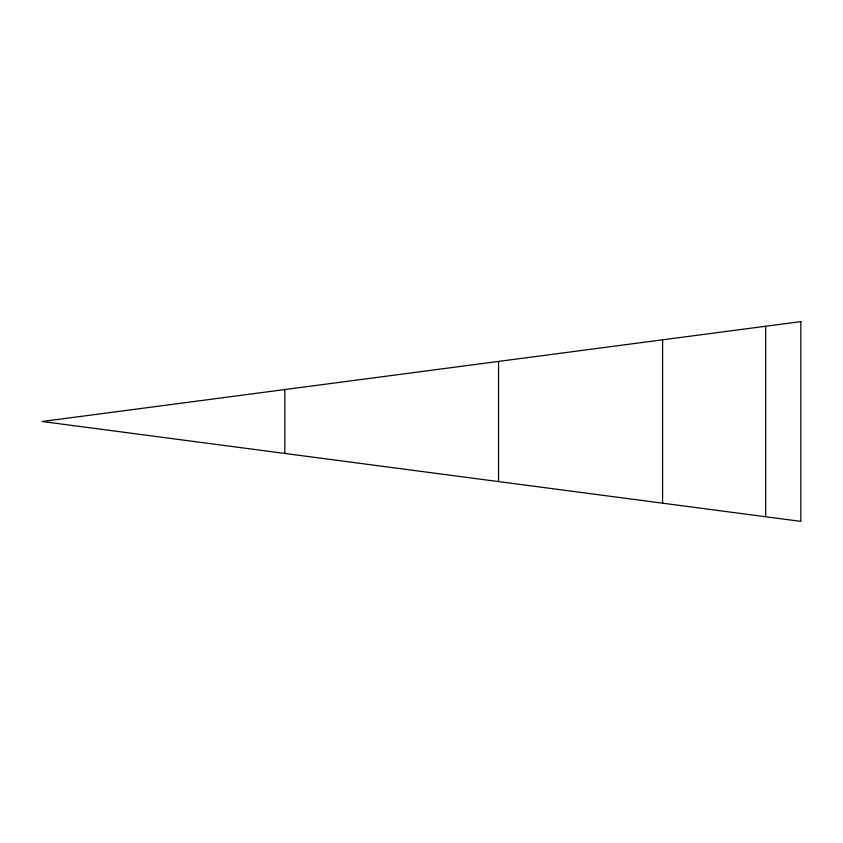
<?xml version="1.0" encoding="UTF-8"?>
<svg xmlns="http://www.w3.org/2000/svg" width="843" height="843" viewBox="0 0 843 843"><rect width="100%" height="100%" fill="white"/><g stroke="black" fill="none" stroke-linecap="round" stroke-linejoin="round"><path stroke-width="1.26" d="M765.686 326.241L765.686 516.759M662.587 339.813L662.587 503.187M498.571 361.415L498.571 481.585M284.829 389.55L284.829 453.45M800.85 321.615L42.15 421.5L800.85 521.385L800.85 321.615"/></g></svg>
